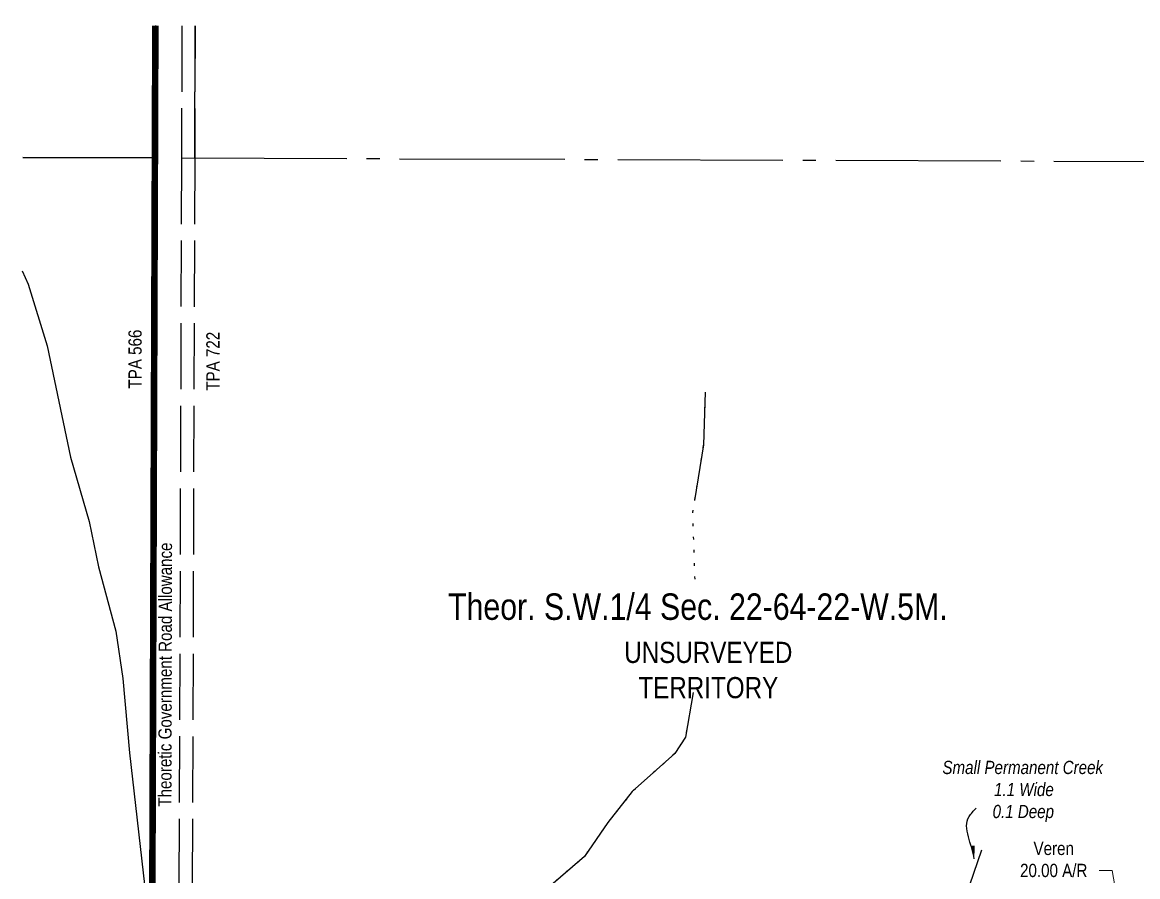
# Model space of a CAD drawing. Extents: x 454172 to 490274, y 6043290 to 6049925.
# Drawn here: x 483552 to 484396, y 6044481 to 6045127 of the extents above; entities that cross this region are included whole.
import ezdxf
from ezdxf.enums import TextEntityAlignment as Align

# ---------------------------------------------------------------- set-up
doc = ezdxf.new("R2010")
doc.units = 0
doc.header["$LTSCALE"] = 5
doc.header["$PDMODE"] = 35
doc.header["$PDSIZE"] = 5
for name, pattern in [('CENTERLINEX3', [5, 2.5, -1, 0.5, -1]), ('foc-QUARTERLINE', [33, 25, -3, 2, -3]), ('foc-UNSURVEYED', [12.5, 10, -2.5]), ('foc-WHEELTRACKS', [2, 0.4, -1.6])]:
    doc.linetypes.add(name, pattern=pattern)
doc.layers.get('Defpoints').update_dxf_attribs({"color": 9})
doc.layers.add('AS-TRAPPER BOUNDARY', color=7, linetype='CENTERLINEX3', true_color=0xb85c00, transparency=0.6)
doc.layers.add('AS-TRAPPER-T', color=7, linetype='Continuous', true_color=0xc26100)
doc.layers.add('C-AR-T', color=13, linetype='Continuous', lineweight=9)
for name, color, linetype in [('C-SYMBOL', 7, 'Continuous'), ('L-QSEC', 8, 'foc-QUARTERLINE'), ('L-ROAD-T', 7, 'Continuous'), ('L-UNS-T', 3, 'Continuous'), ('L-USEC', 7, 'foc-UNSURVEYED'), ('T-CREEK', 160, 'Continuous'), ('T-WATER-P3', 160, 'foc-WHEELTRACKS'), ('T-WATER-T', 170, 'Continuous')]:
    doc.layers.add(name, color=color, linetype=linetype)
doc.styles.add('175L', font='ARIALN.TTF', dxfattribs={"height": 20})
doc.styles.add('80CG', font='ARIALN.TTF', dxfattribs={"height": 10})
doc.styles.add('80L', font='ARIALN.TTF', dxfattribs={"height": 10})
doc.styles.add('80LS', font='ARIALNI.TTF', dxfattribs={"height": 10})
doc.styles.add('foc-LtypeFont', font='ARIALN.TTF', dxfattribs={"height": 7.35})
doc.linetypes.add('foc-TOPO-flowdirection', pattern='A,20,[">",foc-LtypeFont,S=0.3,R=0,X=0,Y=-0.945],-1e-05', length=20.00001)
doc.linetypes.add('foc-TOPO-flowdirection-NOLINE', pattern='A,0,[">",foc-LtypeFont,S=0.3,R=0,X=0,Y=-0.945],-20,[">",foc-LtypeFont,S=0.3,R=0,X=0,Y=-0.945],0', length=20)
doc.dimstyles.new('Compass 5 000', dxfattribs={"dimscale": 5, "dimtxt": 9, "dimasz": 2, "dimexe": 0.2, "dimexo": 0.0625, "dimgap": 0.5, "dimtad": 0, "dimtih": 1, "dimtoh": 1, "dimzin": 0, "dimdsep": 46, "dimtxsty": '80CG', "dimcen": 0.1, "dimse1": 1, "dimse2": 1, "dimclrd": 256, "dimclrt": 256, "dimaunit": 1, "dimadec": 4, "dimazin": 0, "dimtfac": 0.06, "dimtofl": 0, "dimtmove": 0, "dimatfit": 1, "dimfxl": 0.2, "dimtolj": 1, "dimtzin": 0, "dimlwd": -1, "dimarcsym": 0})

# ---------------------------------------------------------------- blocks, each defined once
blk = doc.blocks.new('*D208')
at = {"layer": 'C-AR-T', "transparency": 16777216}
for p, q in [((484376.37, 6044485.54), (484366.37, 6044485.54)), ((484381.32, 6044457.32), (484376.37, 6044485.54)), ((484388.25, 6044417.86), (484389.98, 6044408.02))]:
    blk.add_line(p, q, dxfattribs=at)
for points in [[(484382.97, 6044457.61), (484379.68, 6044457.03), (484383.05, 6044447.47)], [(484389.89, 6044418.15), (484386.61, 6044417.58), (484386.52, 6044427.71)]]:
    blk.add_solid(points, dxfattribs=at)
at = {"layer": 'Defpoints', "color": 0, "transparency": 16777216}
for p in [(484383.05, 6044447.47), (484383.85, 6044447.61), (484387.32, 6044427.85)]:
    blk.add_point(p, dxfattribs=at)
at = {"layer": 'C-AR-T', "transparency": 16777216, "insert": (484332.07, 6044485.54), "char_height": 10, "attachment_point": 5, "style": '80CG'}
blk.add_mtext('\\A1;Veren\\P20.00 A/R\\PLOC 800686', dxfattribs=at)

msp = doc.modelspace()

# ---------------------------------------------------------------- linework, layer by layer
at = {"layer": 'AS-TRAPPER BOUNDARY', "const_width": 5, "flags": 128}
msp.add_lwpolyline([(483646.096, 6043316.584), (483646.096, 6043316.584), (483652.406, 6045124.646)], dxfattribs=at)
at = {"layer": 'L-QSEC'}
for p, q in [((483552.057, 6045025.009), (483652.057, 6045024.646)), ((483672.173, 6045024.573), (485282.615, 6045018.738))]:
    msp.add_line(p, q, dxfattribs=at)
at = {"layer": 'L-QSEC', "flags": 128}
msp.add_lwpolyline([(483652.056, 6045024.647), (483552.109, 6045025.009)], dxfattribs=at)
at = {"layer": 'L-USEC'}
for p, q in [((483652.406, 6045124.646), (483652.057, 6045024.646)), ((483672.522, 6045124.585), (483672.173, 6045024.576)), ((483682.565, 6045124.554), (483682.216, 6045024.537)), ((483652.057, 6045024.646), (483649.249, 6044220.615)), ((483672.173, 6045024.576), (483669.366, 6044220.545)), ((483682.216, 6045024.537), (483679.408, 6044220.506))]:
    msp.add_line(p, q, dxfattribs=at)
at = {"layer": 'L-USEC', "flags": 128}
for points in [[(483652.406, 6045124.637), (483652.057, 6045024.644)], [(483672.515, 6045124.565), (483672.167, 6045024.574)], [(483682.217, 6045024.539), (483682.565, 6045124.529)]]:
    msp.add_lwpolyline(points, dxfattribs=at)
at = {"layer": 'T-CREEK', "flags": 128}
msp.add_lwpolyline([(483551.757, 6044939.176), (483556.231, 6044928.979), (483570.442, 6044882.416), (483588.258, 6044798.147), (483602.346, 6044749.603), (483609.324, 6044715.368), (483622.63, 6044666.647), (483627.927, 6044630.735), (483632.798, 6044574.539), (483645.434, 6044463.875), (483663.85, 6044379.302), (483673.308, 6044348.061), (483676.612, 6044310.234), (483686.237, 6044291.964)], dxfattribs=at)
at = {"layer": 'T-WATER-P3', "linetype": 'foc-TOPO-flowdirection-NOLINE', "flags": 128}
for points in [[(483551.757, 6044939.176), (483556.231, 6044928.979), (483570.442, 6044882.416), (483588.258, 6044798.147), (483602.346, 6044749.603), (483609.324, 6044715.368), (483622.63, 6044666.647), (483627.927, 6044630.735), (483632.798, 6044574.539), (483645.434, 6044463.875), (483663.85, 6044379.302), (483673.308, 6044348.061), (483676.612, 6044310.234), (483686.237, 6044291.964)], [(484068.389, 6044847.348), (484067.01, 6044807.614), (484060.236, 6044765.422)], [(484059.269, 6044620.152), (484053.434, 6044586.463), (484045.348, 6044573.942), (484013.264, 6044545.347), (483994.76, 6044521.935), (483977.088, 6044496.177), (483898.951, 6044428.946), (483856.937, 6044406.528), (483829.929, 6044389.761), (483817.697, 6044383.965), (483802.102, 6044372.994)]]:
    msp.add_lwpolyline(points, dxfattribs=at)
at = {"layer": 'T-WATER-P3', "flags": 128}
for points in [[(484068.389, 6044847.348), (484067.01, 6044807.614), (484058.762, 6044756.237), (484060.602, 6044702.213)], [(484054.325, 6044591.605), (484053.434, 6044586.463), (484045.348, 6044573.942), (484013.264, 6044545.347), (483994.76, 6044521.935), (483977.088, 6044496.177), (483898.951, 6044428.946), (483856.937, 6044406.528), (483829.929, 6044389.761), (483817.697, 6044383.965), (483802.102, 6044372.994)]]:
    msp.add_lwpolyline(points, dxfattribs=at)
at = {"layer": 'T-WATER-P3', "linetype": 'foc-TOPO-flowdirection', "flags": 128}
msp.add_lwpolyline([(484277.41, 6044501.001), (484241.633, 6044396.52), (484195.215, 6044373.905)], dxfattribs=at)

# ---------------------------------------------------------------- texts
at = {"layer": 'AS-TRAPPER-T', "style": '80L'}
for s, p in [('TPA 566', (483642.051, 6044850.132)), ('TPA 722', (483700.956, 6044848.491))]:
    msp.add_text(s, height=9.9942, rotation=90, dxfattribs=at).set_placement(p)
at = {"layer": 'C-SYMBOL', "color": 3, "style": '175L'}
msp.add_text('Theor. S.W.1/4 Sec. 22-64-22-W.5M.', height=19.98958, dxfattribs=at).set_placement((484062.854, 6044669.163), align=Align.BOTTOM_CENTER)
at = {"layer": 'L-ROAD-T', "style": '80L'}
msp.add_text('Theoretic Government Road Allowance', height=9.99479, rotation=89.880962, dxfattribs=at).set_placement((483659.813, 6044633.744), align=Align.MIDDLE_CENTER)
at = {"layer": 'L-UNS-T', "insert": (484070.74, 6044637.099), "char_height": 15.99166, "attachment_point": 5, "style": '80L'}
msp.add_mtext_dynamic_manual_height_columns('UNSURVEYED TERRITORY', width=126.41375, gutter_width=47.5, heights=[0], dxfattribs=at)
at = {"layer": 'T-WATER-T', "insert": (484247.361, 6044568.529), "char_height": 9.99475, "attachment_point": 1, "style": '80LS'}
msp.add_mtext_dynamic_manual_height_columns('\\pi0.48772;Small Permanent Creek\\P\\pi39.553;1.1 Wide\\P\\pi38.449;0.1 Deep', width=122.3101, gutter_width=50, heights=[0], dxfattribs=at)

# ---------------------------------------------------------------- dimensions: what is measured, and where the dimension line sits
at = {"layer": 'C-AR-T'}
dim = msp.add_linear_dim(base=(484383.052, 6044447.473), p1=(484387.323, 6044427.855), p2=(484383.855, 6044447.614), angle=99.955038, text='Veren\\P20.00 A/R\\PLOC 800686', dimstyle='Compass 5 000', dxfattribs=at)
dim.commit()
dim.dimension.update_dxf_attribs({"geometry": '*D208', "text_midpoint": (484332.07, 6044485.54), "dimtype": 161})

# ---------------------------------------------------------------- leaders
at = {"layer": 'T-WATER-T', "path_type": 1}
msp.add_leader([(484271.961, 6044494.371), (484267.99, 6044526.403), (484273.379, 6044532.639)], dimstyle='Compass 5 000', override={"dimgap": 0.5, "dimtad": 0}, dxfattribs=at)

doc.saveas('drawing.dxf')
